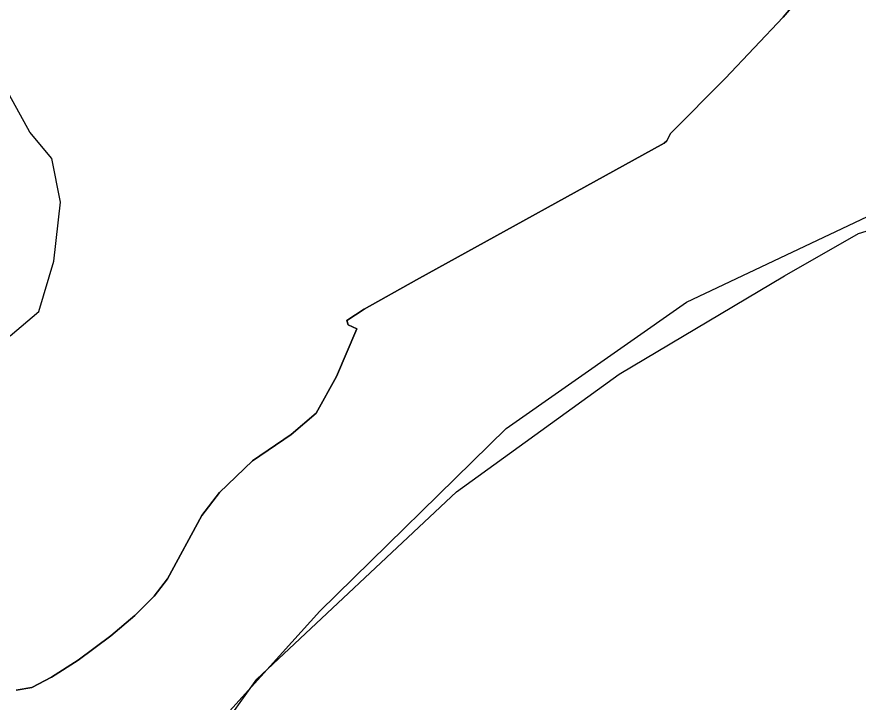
# Model space of a CAD drawing. Header units: inches. Extents: x 653559 to 669309, y 7245317 to 7256454.
# Drawn here: x 660152.8 to 660560.4, y 7251055.5 to 7251387.5 of the extents above; entities that cross this region are included whole.
import ezdxf

# ---------------------------------------------------------------- set-up
doc = ezdxf.new("R2010")
doc.units = ezdxf.units.IN
doc.header["$MEASUREMENT"] = 0
for name, color, linetype in [('Agricola', 3, 'Continuous'), ('Cauce', 5, 'Continuous'), ('Perimetral', 190, 'Continuous'), ('Reserva', 92, 'Continuous')]:
    doc.layers.add(name, color=color, linetype=linetype)

msp = doc.modelspace()

# ---------------------------------------------------------------- linework, layer by layer
at = {"layer": 'Agricola', "transparency": 33554613}
msp.add_lwpolyline([(660706.85, 7250555.15), (660387.36, 7250775.42), (660310.63, 7250811.14), (660204.8, 7250905.06), (660195.54, 7250922.92), (660194.88, 7250939.46), (660202.82, 7250966.58), (660231.26, 7251014.2), (660268.96, 7251067.12), (660365.54, 7251157.74), (660444.25, 7251214.63), (660524.29, 7251262.25), (660560.01, 7251282.76), (660583.82, 7251290.03)], dxfattribs=at)
at = {"layer": 'Cauce', "color": 160}
msp.add_polyline3d([(660152.5, 7251061.74, 0), (660160.04, 7251063.1, 0), (660169.61, 7251068.08, 0), (660182.59, 7251076.36, 0), (660198.3, 7251088.08, 0), (660210, 7251097.96, 0), (660219.36, 7251107.3, 0), (660225.8, 7251115.7, 0), (660242.28, 7251146.27, 0), (660250.87, 7251157.36, 0), (660266.88, 7251172.74, 0), (660285.55, 7251185.47, 0), (660297.6, 7251195.84, 0), (660307.48, 7251213.51, 0), (660317.4, 7251236.66, 0), (660313.2, 7251238.6, 0), (660312.56, 7251240.57, 0), (660320.84, 7251246.1, 0), (660346.15, 7251260.37, 0), (660466.1, 7251326.37, 0), (660467.32, 7251327.59, 0), (660469.2, 7251331.08, 0), (660495.53, 7251357.66, 0), (660523.61, 7251387.33, 0), (660557.6, 7251427.31, 0)], dxfattribs=at)
at = {"layer": 'Perimetral', "color": 200}
msp.add_polyline3d([(660557.6, 7251427.31, 0), (660523.61, 7251387.33, 0), (660495.53, 7251357.66, 0), (660469.2, 7251331.08, 0), (660467.32, 7251327.59, 0), (660466.1, 7251326.37, 0), (660346.15, 7251260.37, 0), (660320.84, 7251246.1, 0), (660312.56, 7251240.57, 0), (660313.2, 7251238.6, 0), (660317.4, 7251236.66, 0), (660307.48, 7251213.51, 0), (660297.6, 7251195.84, 0), (660285.55, 7251185.47, 0), (660266.88, 7251172.74, 0), (660250.87, 7251157.36, 0), (660242.28, 7251146.27, 0), (660225.8, 7251115.7, 0), (660219.36, 7251107.3, 0), (660210, 7251097.96, 0), (660198.3, 7251088.08, 0), (660182.59, 7251076.36, 0), (660169.61, 7251068.08, 0), (660160.04, 7251063.1, 0), (660152.5, 7251061.74, 0)], dxfattribs=at)
at = {"layer": 'Reserva', "transparency": 33554613}
msp.add_lwpolyline([(660149.66, 7251233.28), (660163.41, 7251244.92), (660170.82, 7251269.27), (660174, 7251297.84), (660169.76, 7251319.01), (660159.18, 7251331.71), (660147.54, 7251352.88)], dxfattribs=at)
msp.add_polyline3d([(660143.54, 7251008.97, 0), (660154.12, 7251010.3, 0), (660164.18, 7251018.23, 0), (660169.47, 7251029.61, 0), (660176.08, 7251033.05, 0), (660187.72, 7251034.11, 0), (660196.46, 7251031.2, 0), (660206.51, 7251028.82, 0), (660218.42, 7251027.23, 0), (660221.69, 7251027.15, 0), (660228.81, 7251021.88, 0), (660299.38, 7251099.99, 0), (660389.6, 7251188.36, 0), (660476.91, 7251249.48, 0), (660597.56, 7251306.63, 0)], dxfattribs=at)

doc.saveas('drawing.dxf')
